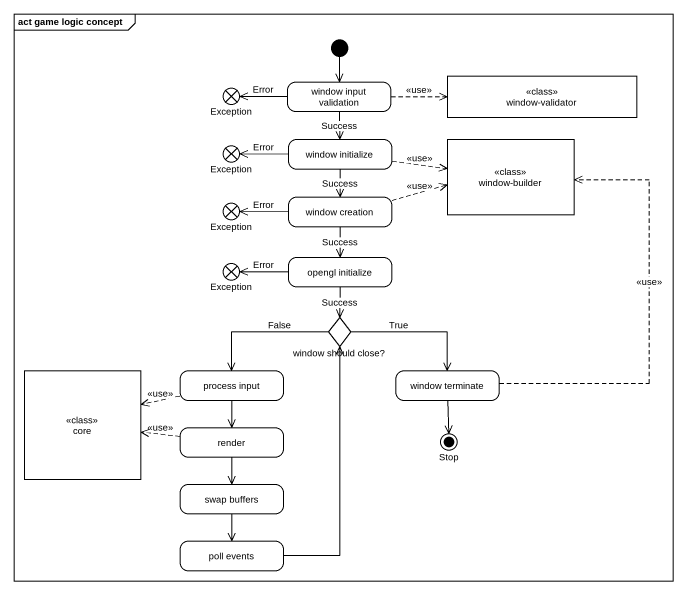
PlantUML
@startuml
mainframe act game logic concept
hide empty description
state "Exception" as Exception_ <<end>>
state "window input validation" as window_input_validation
state "window-validator" as window_validator <<class>>
state "window initialize" as window_initialize
state "window-builder" as window_builder <<class>>
state "Exception" as Exception__2 <<end>>
state "Exception" as Exception__3 <<end>>
state "window creation" as window_creation
state "opengl initialize" as opengl_initialize
state "Exception" as Exception__4 <<end>>
state "window should close?" as window_should_close <<choice>>
state core <<class>>
state "process input" as process_input
state "window terminate" as window_terminate
state render
state "Stop" as Stop_ <<end>>
state "swap buffers" as swap_buffers
state "poll events" as poll_events
[*] --> window_input_validation
window_input_validation -left-> Exception_ : Error
window_input_validation -right[dashed]-> window_validator : <<use>>
window_input_validation --> window_initialize : Success
window_initialize -right[dashed]-> window_builder : <<use>>
window_initialize -left-> Exception__2 : Error
window_initialize --> window_creation : Success
window_creation -right[dashed]-> window_builder : <<use>>
window_creation -left-> Exception__3 : Error
window_creation --> opengl_initialize : Success
opengl_initialize -left-> Exception__4 : Error
opengl_initialize --> window_should_close : Success
window_should_close -left-> process_input : False
window_should_close -right-> window_terminate : True
process_input -left[dashed]-> core : <<use>>
process_input --> render
window_terminate -up[dashed]-> window_builder : <<use>>
window_terminate --> Stop_
render -left[dashed]-> core : <<use>>
render --> swap_buffers
swap_buffers --> poll_events
poll_events -up-> window_should_close
@enduml
